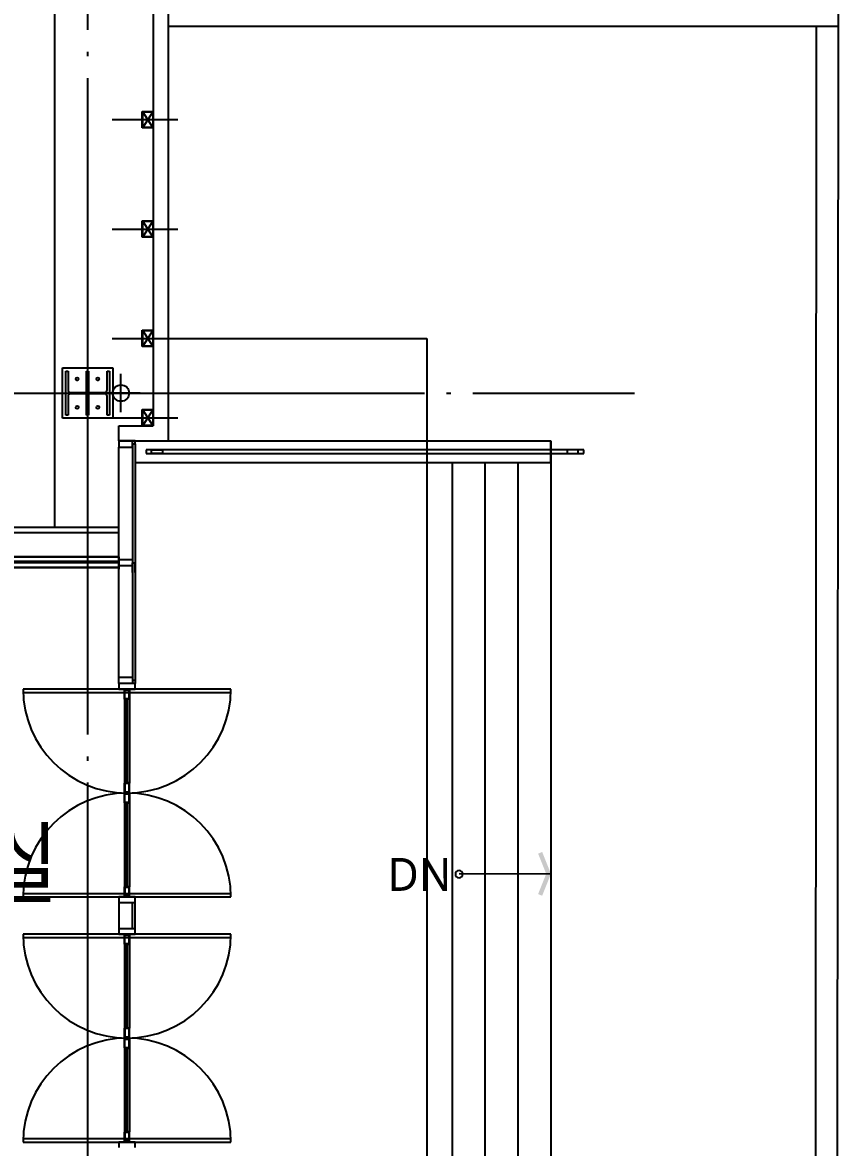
# Model space of a CAD drawing. Header units: millimetres. Extents: x -168200 to 672800, y -7409 to 118800.
# Drawn here: x 111905 to 119364, y 66005 to 76287 of the extents above; entities that cross this region are included whole.
import ezdxf
from ezdxf.enums import TextEntityAlignment as Align

# ---------------------------------------------------------------- set-up
doc = ezdxf.new("R2010")
doc.units = ezdxf.units.MM
doc.header["$LTSCALE"] = 200
doc.linetypes.add('CEN-GAUN', pattern=[32.2, 30, -1, 0.2, -1])
for name, color, linetype in [('1 BA', 9, 'Continuous'), ('1 CEN', 15, 'CEN-GAUN'), ('1 RM', 8, 'Continuous')]:
    doc.layers.add(name, color=color, linetype=linetype)
doc.styles.add('스타일1', font='malgun.ttf')

msp = doc.modelspace()

# ---------------------------------------------------------------- linework, layer by layer
at = {"layer": '1 BA'}
for p, q in [((113235, 86335), (113235, 72465)), ((113100, 86200), (113100, 72600)), ((112200, 71675), (112200, 85600)), ((119348.2, 56451), (119363.7, 76450)), ((119363.5, 76250), (113235, 76250)), ((119163.5, 76250), (113235, 76250)), ((113235, 76250), (113235, 72465)), ((119148.2, 56450.9), (119163.5, 76250)), ((119148.2, 56450.9), (119163.5, 76250)), ((113000, 75325), (113000, 75475)), ((113000, 75475), (113100, 75475)), ((113100, 75475), (113100, 75325)), ((112725, 75400), (113325, 75400)), ((113096, 75471), (113004, 75329)), ((113096, 75329), (113004, 75471)), ((113004, 75329), (113004, 75471)), ((113004, 75471), (113096, 75471)), ((113096, 75471), (113096, 75329)), ((113100, 75325), (113000, 75325)), ((113096, 75329), (113004, 75329)), ((113000, 74325), (113000, 74475)), ((113000, 74475), (113100, 74475)), ((113096, 74471), (113004, 74329)), ((113096, 74329), (113004, 74471)), ((113004, 74329), (113004, 74471)), ((113004, 74471), (113096, 74471)), ((113096, 74471), (113096, 74329)), ((113100, 74475), (113100, 74325)), ((112725, 74400), (113325, 74400)), ((113100, 74325), (113000, 74325)), ((113096, 74329), (113004, 74329)), ((113000, 73325), (113000, 73475)), ((113000, 73475), (113100, 73475)), ((113096, 73471), (113004, 73329)), ((113096, 73329), (113004, 73471)), ((113004, 73329), (113004, 73471)), ((113004, 73471), (113096, 73471)), ((113096, 73471), (113096, 73329)), ((113100, 73475), (113100, 73325)), ((112725, 73400), (113325, 73400)), ((113100, 73325), (113000, 73325)), ((113096, 73329), (113004, 73329)), ((112270, 72670), (112270, 73130)), ((112270, 73130), (112730, 73130)), ((112730, 73130), (112730, 72670)), ((112300, 73100), (112321, 73100)), ((112300, 72700), (112300, 73100)), ((112321, 73100), (112321, 72928.5)), ((112490.5, 72906.5), (112490.5, 73100)), ((112490.5, 73100), (112509.5, 73100)), ((112509.5, 73100), (112509.5, 72906.5)), ((112679, 72928.5), (112679, 73100)), ((112679, 73100), (112700, 73100)), ((112700, 73100), (112700, 72700)), ((112805, 72725), (112805, 73075)), ((112343, 72906.5), (112657, 72906.5)), ((112509.5, 72906.5), (112490.5, 72906.5)), ((112321, 72871.5), (112321, 72700)), ((112657, 72893.5), (112343, 72893.5)), ((112490.5, 72700), (112490.5, 72893.5)), ((112490.5, 72893.5), (112509.5, 72893.5)), ((112509.5, 72893.5), (112509.5, 72700)), ((112980, 72900), (112630, 72900)), ((112679, 72700), (112679, 72871.5)), ((112321, 72700), (112300, 72700)), ((112509.5, 72700), (112490.5, 72700)), ((112700, 72700), (112679, 72700)), ((113000, 72600), (113000, 72750)), ((113000, 72750), (113100, 72750)), ((113096, 72746), (113004, 72604)), ((113096, 72604), (113004, 72746)), ((113004, 72604), (113004, 72746)), ((113004, 72746), (113096, 72746)), ((113096, 72746), (113096, 72604)), ((113100, 72750), (113100, 72600)), ((112730, 72670), (112270, 72670)), ((112725, 72675), (113325, 72675)), ((112785, 72600), (113100, 72600)), ((112785, 72465), (112785, 72600)), ((112785, 72600), (113100, 72600)), ((112785, 72465), (112785, 72600)), ((113100, 72600), (113000, 72600)), ((113096, 72604), (113004, 72604)), ((112785, 72465), (113235, 72465)), ((112785, 72465), (112785, 72405)), ((112935, 72465), (112785, 72465)), ((112785, 70305), (112785, 72405)), ((112785, 72405), (112911, 72405)), ((112911, 72405), (112911, 72465)), ((112911, 72435), (112911, 70275)), ((112911, 72435), (112935, 72435)), ((112935, 72435), (112935, 72465)), ((112935, 72465), (116735, 72465)), ((112935, 72435), (112935, 70275)), ((113235, 72465), (116735, 72465)), ((116735, 72265), (116735, 72465)), ((116735, 72465), (116735, 64250)), ((116735, 72465), (116735, 57370)), ((117035, 72383), (113035, 72383)), ((113035, 72383), (113035, 72347)), ((113035, 72347), (117035, 72347)), ((113085, 72347), (113085, 72383)), ((113085, 72383), (113185, 72383)), ((113185, 72347), (113085, 72347)), ((113185, 72383), (113185, 72347)), ((116985, 72383), (116885, 72383)), ((116885, 72383), (116885, 72347)), ((116885, 72347), (116985, 72347)), ((116985, 72347), (116985, 72383)), ((117035, 72347), (117035, 72383)), ((112935, 72265), (116735, 72265)), ((115835, 64250), (115835, 72265)), ((116135, 64250), (116135, 72265)), ((116435, 64250), (116435, 72265)), ((91200, 71675), (112200, 71675)), ((91200, 71675), (112785, 71675)), ((91200, 71625), (112785, 71625)), ((109735, 71405), (112785, 71405)), ((112785, 71405), (109735, 71405)), ((112785, 71405), (112785, 71305)), ((112785, 71320), (112785, 71380)), ((112785, 71380), (112911, 71380)), ((112911, 71380), (112911, 71320)), ((109735, 71305), (112785, 71305)), ((112785, 71305), (109735, 71305)), ((112785, 71360), (111290, 71360)), ((112785, 71350), (111290, 71350)), ((112785, 71320), (112785, 71290)), ((112911, 71320), (112785, 71320)), ((112911, 71260), (112911, 71350)), ((112911, 71350), (112935, 71350)), ((112935, 71260), (112935, 71350)), ((112785, 70305), (112911, 70305)), ((112785, 70245), (112785, 70305)), ((112785, 70245), (112785, 70195)), ((112935, 70245), (112785, 70245)), ((112935, 70245), (112785, 70245)), ((112911, 70305), (112911, 70245)), ((112911, 70275), (112935, 70275)), ((112935, 70275), (112935, 70245)), ((112935, 70195), (112935, 70245)), ((113810, 70195), (111910, 70195)), ((111910, 70195), (111910, 70165)), ((111910, 70165), (113810, 70165)), ((112785, 70195), (112935, 70195)), ((112837.5, 70103.4), (112837.5, 70188.4)), ((112838.7, 70187.6), (112838.7, 70104.6)), ((112881.3, 70186.2), (112838.7, 70186.2)), ((112838.7, 70186.2), (112838.7, 70104.6)), ((112839.9, 70105.8), (112839.9, 70185)), ((112839.9, 70185), (112880.1, 70185)), ((112854.8, 70186.2), (112854.8, 70191.9)), ((112856, 70193.2), (112856, 70186.2)), ((112863.7, 70187.4), (112856.2, 70187.4)), ((112856.2, 70187.4), (112856.2, 70186.4)), ((112856.2, 70186.4), (112863.7, 70186.4)), ((112863.7, 70186.4), (112863.7, 70187.4)), ((112864, 70186.2), (112864, 70193.2)), ((112865.2, 70191.9), (112865.2, 70186.2)), ((112880.1, 70185), (112880.1, 70105.8)), ((112881.3, 70104.6), (112881.3, 70187.6)), ((112881.3, 70104.6), (112881.3, 70186.2)), ((112882.5, 70188.4), (112882.5, 70103.4)), ((113810, 70165), (113810, 70195)), ((112882.5, 70103.4), (112837.5, 70103.4)), ((112837.5, 70103.4), (112837.5, 69336.5)), ((112838.7, 70104.6), (112881.3, 70104.6)), ((112838.7, 70104.6), (112859.5, 70104.6)), ((112858.3, 70105.8), (112839.9, 70105.8)), ((112866, 70102.4), (112854, 70102.4)), ((112854, 69337.5), (112854, 70102.4)), ((112856, 69337.5), (112856, 70102.4)), ((112859.5, 70114.6), (112858.3, 70114.6)), ((112858.3, 70114.6), (112858.3, 70105.8)), ((112859.5, 70104.6), (112859.5, 70114.6)), ((112861.7, 70114.6), (112860.5, 70114.6)), ((112860.5, 70114.6), (112860.5, 70104.6)), ((112860.5, 70104.6), (112881.3, 70104.6)), ((112861.7, 70105.8), (112861.7, 70114.6)), ((112880.1, 70105.8), (112861.7, 70105.8)), ((112864, 69337.5), (112864, 70102.4)), ((112866, 69337.5), (112866, 70102.4)), ((112882.5, 70103.4), (112882.5, 69336.5)), ((112882.5, 69336.5), (112837.5, 69336.5)), ((112837.5, 69336.5), (112837.5, 69251.5)), ((112838.7, 69335.3), (112881.3, 69335.3)), ((112838.7, 69252.3), (112838.7, 69335.3)), ((112838.7, 69335.3), (112859.5, 69335.3)), ((112838.7, 69253.7), (112838.7, 69335.3)), ((112858.3, 69334.1), (112839.9, 69334.1)), ((112839.9, 69334.1), (112839.9, 69254.9)), ((112866, 69337.5), (112854, 69337.5)), ((112858.3, 69325.3), (112858.3, 69334.1)), ((112859.5, 69325.3), (112858.3, 69325.3)), ((112859.5, 69335.3), (112859.5, 69325.3)), ((112860.5, 69325.3), (112860.5, 69335.3)), ((112860.5, 69335.3), (112881.3, 69335.3)), ((112861.7, 69325.3), (112860.5, 69325.3)), ((112880.1, 69334.1), (112861.7, 69334.1)), ((112861.7, 69334.1), (112861.7, 69325.3)), ((112880.1, 69254.9), (112880.1, 69334.1)), ((112881.3, 69335.3), (112881.3, 69252.3)), ((112881.3, 69335.3), (112881.3, 69253.7)), ((112882.5, 69251.5), (112882.5, 69336.5)), ((112837.5, 69154.7), (112837.5, 69239.7)), ((112881.3, 69253.7), (112838.7, 69253.7)), ((112838.7, 69238.9), (112838.7, 69155.9)), ((112881.3, 69237.5), (112838.7, 69237.5)), ((112838.7, 69237.5), (112838.7, 69155.9)), ((112839.9, 69254.9), (112880.1, 69254.9)), ((112839.9, 69157.1), (112839.9, 69236.3)), ((112839.9, 69236.3), (112880.1, 69236.3)), ((112854.8, 69253.7), (112854.8, 69247.9)), ((112854.8, 69237.5), (112854.8, 69243.3)), ((112856, 69246.6), (112856, 69253.7)), ((112856, 69244.6), (112856, 69237.5)), ((112856.2, 69252.5), (112856.2, 69253.5)), ((112856.2, 69253.5), (112863.7, 69253.5)), ((112863.7, 69252.5), (112856.2, 69252.5)), ((112863.7, 69238.7), (112856.2, 69238.7)), ((112856.2, 69238.7), (112856.2, 69237.7)), ((112856.2, 69237.7), (112863.7, 69237.7)), ((112863.7, 69253.5), (112863.7, 69252.5)), ((112863.7, 69237.7), (112863.7, 69238.7)), ((112864, 69253.7), (112864, 69246.6)), ((112864, 69237.5), (112864, 69244.6)), ((112865.2, 69247.9), (112865.2, 69253.7)), ((112865.2, 69243.3), (112865.2, 69237.5)), ((112880.1, 69236.3), (112880.1, 69157.1)), ((112881.3, 69155.9), (112881.3, 69238.9)), ((112881.3, 69155.9), (112881.3, 69237.5)), ((112882.5, 69239.7), (112882.5, 69154.7)), ((112882.5, 69154.7), (112837.5, 69154.7)), ((112837.5, 69154.7), (112837.5, 68387.8)), ((112838.7, 69155.9), (112881.3, 69155.9)), ((112838.7, 69155.9), (112859.5, 69155.9)), ((112858.3, 69157.1), (112839.9, 69157.1)), ((112866, 69153.7), (112854, 69153.7)), ((112854, 68388.8), (112854, 69153.7)), ((112856, 68388.8), (112856, 69153.7)), ((112859.5, 69165.9), (112858.3, 69165.9)), ((112858.3, 69165.9), (112858.3, 69157.1)), ((112859.5, 69155.9), (112859.5, 69165.9)), ((112861.7, 69165.9), (112860.5, 69165.9)), ((112860.5, 69165.9), (112860.5, 69155.9)), ((112860.5, 69155.9), (112881.3, 69155.9)), ((112861.7, 69157.1), (112861.7, 69165.9)), ((112880.1, 69157.1), (112861.7, 69157.1)), ((112864, 68388.8), (112864, 69153.7)), ((112866, 68388.8), (112866, 69153.7)), ((112882.5, 69154.7), (112882.5, 68387.8)), ((115895, 68508.1), (116735, 68506)), ((112882.5, 68387.8), (112837.5, 68387.8)), ((112837.5, 68387.8), (112837.5, 68302.8)), ((112838.7, 68386.6), (112881.3, 68386.6)), ((112838.7, 68303.6), (112838.7, 68386.6)), ((112838.7, 68386.6), (112859.5, 68386.6)), ((112838.7, 68305), (112838.7, 68386.6)), ((112858.3, 68385.4), (112839.9, 68385.4)), ((112839.9, 68385.4), (112839.9, 68306.2)), ((112866, 68388.8), (112854, 68388.8)), ((112858.3, 68376.6), (112858.3, 68385.4)), ((112859.5, 68386.6), (112859.5, 68376.6)), ((112860.5, 68376.6), (112860.5, 68386.6)), ((112860.5, 68386.6), (112881.3, 68386.6)), ((112880.1, 68385.4), (112861.7, 68385.4)), ((112861.7, 68385.4), (112861.7, 68376.6)), ((112880.1, 68306.2), (112880.1, 68385.4)), ((112881.3, 68386.6), (112881.3, 68303.6)), ((112881.3, 68386.6), (112881.3, 68305)), ((112882.5, 68302.8), (112882.5, 68387.8)), ((113810, 68325), (111910, 68325)), ((111910, 68325), (111910, 68295)), ((111910, 68295), (113810, 68295)), ((112785, 68295), (112785, 68245)), ((112935, 68295), (112785, 68295)), ((112881.3, 68305), (112838.7, 68305)), ((112839.9, 68306.2), (112880.1, 68306.2)), ((112854.8, 68305), (112854.8, 68299.3)), ((112856, 68298), (112856, 68305)), ((112856.2, 68303.8), (112856.2, 68304.8)), ((112856.2, 68304.8), (112863.7, 68304.8)), ((112863.7, 68303.8), (112856.2, 68303.8)), ((112859.5, 68376.6), (112858.3, 68376.6)), ((112861.7, 68376.6), (112860.5, 68376.6)), ((112863.7, 68304.8), (112863.7, 68303.8)), ((112864, 68305), (112864, 68298)), ((112865.2, 68299.3), (112865.2, 68305)), ((112935, 68245), (112935, 68295)), ((113810, 68295), (113810, 68325)), ((112785, 68245), (112785, 68005)), ((112785, 68245), (112935, 68245)), ((112911, 68005), (112911, 68245)), ((112935, 68005), (112935, 68245)), ((112785, 68005), (112785, 67955)), ((112935, 68005), (112785, 68005)), ((112935, 67955), (112935, 68005)), ((113810, 67955), (111910, 67955)), ((111910, 67955), (111910, 67925)), ((111910, 67925), (113810, 67925)), ((112785, 67955), (112935, 67955)), ((112837.5, 67863.4), (112837.5, 67948.4)), ((112838.7, 67947.6), (112838.7, 67864.6)), ((112881.3, 67946.2), (112838.7, 67946.2)), ((112838.7, 67946.2), (112838.7, 67864.6)), ((112838.7, 67864.6), (112881.3, 67864.6)), ((112838.7, 67864.6), (112859.5, 67864.6)), ((112839.9, 67865.8), (112839.9, 67945)), ((112839.9, 67945), (112880.1, 67945)), ((112858.3, 67865.8), (112839.9, 67865.8)), ((112854.8, 67946.2), (112854.8, 67951.9)), ((112856, 67953.2), (112856, 67946.2)), ((112863.7, 67947.4), (112856.2, 67947.4)), ((112856.2, 67947.4), (112856.2, 67946.4)), ((112856.2, 67946.4), (112863.7, 67946.4)), ((112859.5, 67874.6), (112858.3, 67874.6)), ((112858.3, 67874.6), (112858.3, 67865.8)), ((112859.5, 67864.6), (112859.5, 67874.6)), ((112861.7, 67874.6), (112860.5, 67874.6)), ((112860.5, 67874.6), (112860.5, 67864.6)), ((112860.5, 67864.6), (112881.3, 67864.6)), ((112861.7, 67865.8), (112861.7, 67874.6)), ((112880.1, 67865.8), (112861.7, 67865.8)), ((112863.7, 67946.4), (112863.7, 67947.4)), ((112864, 67946.2), (112864, 67953.2)), ((112865.2, 67951.9), (112865.2, 67946.2)), ((112880.1, 67945), (112880.1, 67865.8)), ((112881.3, 67864.6), (112881.3, 67947.6)), ((112881.3, 67864.6), (112881.3, 67946.2)), ((112882.5, 67948.4), (112882.5, 67863.4)), ((113810, 67925), (113810, 67955)), ((112882.5, 67863.4), (112837.5, 67863.4)), ((112837.5, 67863.4), (112837.5, 67096.5)), ((112866, 67862.4), (112854, 67862.4)), ((112854, 67097.5), (112854, 67862.4)), ((112856, 67097.5), (112856, 67862.4)), ((112864, 67097.5), (112864, 67862.4)), ((112866, 67097.5), (112866, 67862.4)), ((112882.5, 67863.4), (112882.5, 67096.5)), ((112882.5, 67096.5), (112837.5, 67096.5)), ((112837.5, 67096.5), (112837.5, 67011.5)), ((112838.7, 67095.3), (112881.3, 67095.3)), ((112838.7, 67012.3), (112838.7, 67095.3)), ((112838.7, 67095.3), (112859.5, 67095.3)), ((112838.7, 67013.7), (112838.7, 67095.3)), ((112858.3, 67094.1), (112839.9, 67094.1)), ((112839.9, 67094.1), (112839.9, 67014.9)), ((112866, 67097.5), (112854, 67097.5)), ((112858.3, 67085.3), (112858.3, 67094.1)), ((112859.5, 67085.3), (112858.3, 67085.3)), ((112859.5, 67095.3), (112859.5, 67085.3)), ((112860.5, 67085.3), (112860.5, 67095.3)), ((112860.5, 67095.3), (112881.3, 67095.3)), ((112861.7, 67085.3), (112860.5, 67085.3)), ((112880.1, 67094.1), (112861.7, 67094.1)), ((112861.7, 67094.1), (112861.7, 67085.3)), ((112880.1, 67014.9), (112880.1, 67094.1)), ((112881.3, 67095.3), (112881.3, 67012.3)), ((112881.3, 67095.3), (112881.3, 67013.7)), ((112882.5, 67011.5), (112882.5, 67096.5)), ((112837.5, 66914.7), (112837.5, 66999.7)), ((112881.3, 67013.7), (112838.7, 67013.7)), ((112838.7, 66998.9), (112838.7, 66915.9)), ((112881.3, 66997.5), (112838.7, 66997.5)), ((112838.7, 66997.5), (112838.7, 66915.9)), ((112839.9, 67014.9), (112880.1, 67014.9)), ((112839.9, 66917.1), (112839.9, 66996.3)), ((112839.9, 66996.3), (112880.1, 66996.3)), ((112854.8, 67013.7), (112854.8, 67007.9)), ((112854.8, 66997.5), (112854.8, 67003.3)), ((112856, 67006.6), (112856, 67013.7)), ((112856, 67004.6), (112856, 66997.5)), ((112856.2, 67012.5), (112856.2, 67013.5)), ((112856.2, 67013.5), (112863.7, 67013.5)), ((112863.7, 67012.5), (112856.2, 67012.5)), ((112863.7, 66998.7), (112856.2, 66998.7)), ((112856.2, 66998.7), (112856.2, 66997.7)), ((112856.2, 66997.7), (112863.7, 66997.7)), ((112863.7, 67013.5), (112863.7, 67012.5)), ((112863.7, 66997.7), (112863.7, 66998.7)), ((112864, 67013.7), (112864, 67006.6)), ((112864, 66997.5), (112864, 67004.6)), ((112865.2, 67007.9), (112865.2, 67013.7)), ((112865.2, 67003.3), (112865.2, 66997.5)), ((112880.1, 66996.3), (112880.1, 66917.1)), ((112881.3, 66915.9), (112881.3, 66998.9)), ((112881.3, 66915.9), (112881.3, 66997.5)), ((112882.5, 66999.7), (112882.5, 66914.7)), ((112882.5, 66914.7), (112837.5, 66914.7)), ((112837.5, 66914.7), (112837.5, 66147.8)), ((112838.7, 66915.9), (112881.3, 66915.9)), ((112838.7, 66915.9), (112859.5, 66915.9)), ((112858.3, 66917.1), (112839.9, 66917.1)), ((112866, 66913.7), (112854, 66913.7)), ((112854, 66148.8), (112854, 66913.7)), ((112856, 66148.8), (112856, 66913.7)), ((112859.5, 66925.9), (112858.3, 66925.9)), ((112858.3, 66925.9), (112858.3, 66917.1)), ((112859.5, 66915.9), (112859.5, 66925.9)), ((112861.7, 66925.9), (112860.5, 66925.9)), ((112860.5, 66925.9), (112860.5, 66915.9)), ((112860.5, 66915.9), (112881.3, 66915.9)), ((112861.7, 66917.1), (112861.7, 66925.9)), ((112880.1, 66917.1), (112861.7, 66917.1)), ((112864, 66148.8), (112864, 66913.7)), ((112866, 66148.8), (112866, 66913.7)), ((112882.5, 66914.7), (112882.5, 66147.8)), ((112882.5, 66147.8), (112837.5, 66147.8)), ((112837.5, 66147.8), (112837.5, 66062.8)), ((112838.7, 66146.6), (112881.3, 66146.6)), ((112838.7, 66063.6), (112838.7, 66146.6)), ((112838.7, 66146.6), (112859.5, 66146.6)), ((112838.7, 66065), (112838.7, 66146.6)), ((112858.3, 66145.4), (112839.9, 66145.4)), ((112839.9, 66145.4), (112839.9, 66066.2)), ((112866, 66148.8), (112854, 66148.8)), ((112858.3, 66136.6), (112858.3, 66145.4)), ((112859.5, 66136.6), (112858.3, 66136.6)), ((112859.5, 66146.6), (112859.5, 66136.6)), ((112860.5, 66136.6), (112860.5, 66146.6)), ((112860.5, 66146.6), (112881.3, 66146.6)), ((112861.7, 66136.6), (112860.5, 66136.6)), ((112880.1, 66145.4), (112861.7, 66145.4)), ((112861.7, 66145.4), (112861.7, 66136.6)), ((112880.1, 66066.2), (112880.1, 66145.4)), ((112881.3, 66146.6), (112881.3, 66063.6)), ((112881.3, 66146.6), (112881.3, 66065)), ((112882.5, 66062.8), (112882.5, 66147.8)), ((113810, 66085), (111910, 66085)), ((111910, 66085), (111910, 66055)), ((111910, 66055), (113810, 66055)), ((112785, 66055), (112785, 66005)), ((112935, 66055), (112785, 66055)), ((112881.3, 66065), (112838.7, 66065)), ((112839.9, 66066.2), (112880.1, 66066.2)), ((112854.8, 66065), (112854.8, 66059.3)), ((112856, 66058), (112856, 66065)), ((112856.2, 66063.8), (112856.2, 66064.8)), ((112856.2, 66064.8), (112863.7, 66064.8)), ((112863.7, 66063.8), (112856.2, 66063.8)), ((112863.7, 66064.8), (112863.7, 66063.8)), ((112864, 66065), (112864, 66058)), ((112865.2, 66059.3), (112865.2, 66065)), ((112935, 66005), (112935, 66055)), ((113810, 66055), (113810, 66085))]:
    msp.add_line(p, q, dxfattribs=at)
at = {"layer": '1 BA', "ltscale": 2}
for p, q in [((113235, 73400), (115600, 73400)), ((115600, 73400), (115600, 63900))]:
    msp.add_line(p, q, dxfattribs=at)
at = {"layer": '1 BA', "linetype": 'Continuous'}
for p, q in [((112848.6, 70103.4), (112848.9, 70103.2)), ((112850.7, 70103.4), (112849.8, 70102.6)), ((112850.9, 70103.4), (112854, 70100.3)), ((112852.9, 70103.4), (112851.2, 70101.7)), ((112854, 70102.2), (112852.5, 70100.7)), ((112853.1, 70103.4), (112854.1, 70102.4)), ((112854, 70100), (112853.1, 70099.1)), ((112853.2, 70098.8), (112854, 70098)), ((112854, 70097.7), (112853.7, 70097.5)), ((112855.2, 70103.4), (112854.2, 70102.4)), ((112855.3, 70103.4), (112856.3, 70102.4)), ((112857.4, 70103.4), (112856.4, 70102.4)), ((112857.6, 70103.4), (112858.6, 70102.4)), ((112859.7, 70103.4), (112858.7, 70102.4)), ((112859.8, 70103.4), (112860, 70103.2)), ((112860, 70103.2), (112860.8, 70102.4)), ((112861.9, 70103.4), (112860.9, 70102.4)), ((112862.1, 70103.4), (112863.1, 70102.4)), ((112864.1, 70103.4), (112863.1, 70102.4)), ((112864.3, 70103.4), (112865.3, 70102.4)), ((112866.4, 70103.4), (112865.4, 70102.4)), ((112868.6, 70103.4), (112866, 70100.8)), ((112866, 70101.7), (112867.4, 70100.3)), ((112867.1, 70099.6), (112866, 70098.5)), ((112866, 70099.5), (112866.8, 70098.7)), ((112866, 70097.2), (112866.1, 70097.1)), ((112866.6, 70103.4), (112868.5, 70101.5)), ((112868.8, 70103.4), (112869.9, 70102.4)), ((112870.9, 70103.4), (112869.8, 70102.3)), ((112871.1, 70103.4), (112871.2, 70103.2)), ((112849.8, 69337.3), (112850.7, 69336.5)), ((112854, 69340.2), (112850.2, 69336.5)), ((112851.2, 69338.2), (112852.9, 69336.5)), ((112852.5, 69339.2), (112854, 69337.6)), ((112854, 69338), (112852.5, 69336.5)), ((112853.1, 69340.8), (112854, 69339.9)), ((112854, 69342.5), (112853.6, 69342.1)), ((112853.7, 69342.4), (112854, 69342.1)), ((112854.1, 69337.5), (112855.1, 69336.5)), ((112855.7, 69337.5), (112854.7, 69336.5)), ((112856.4, 69337.5), (112857.4, 69336.5)), ((112858, 69337.5), (112857, 69336.5)), ((112858.6, 69337.5), (112859.6, 69336.5)), ((112860, 69337.3), (112859.2, 69336.5)), ((112860.2, 69337.5), (112860, 69337.3)), ((112860.9, 69337.5), (112861.9, 69336.5)), ((112862.5, 69337.5), (112861.5, 69336.5)), ((112863.1, 69337.5), (112864.1, 69336.5)), ((112864.7, 69337.5), (112863.7, 69336.5)), ((112865.4, 69337.5), (112866.4, 69336.5)), ((112866.6, 69341.6), (112866, 69341)), ((112866, 69341.3), (112867.1, 69340.2)), ((112867.2, 69340), (112866, 69338.8)), ((112866, 69339.1), (112868.6, 69336.5)), ((112868.1, 69338.6), (112866, 69336.5)), ((112869.5, 69337.8), (112868.2, 69336.5)), ((112869.8, 69337.6), (112870.9, 69336.5)), ((112870.9, 69336.9), (112870.5, 69336.5)), ((112848.6, 69154.7), (112848.9, 69154.5)), ((112850.7, 69154.7), (112849.8, 69153.9)), ((112850.9, 69154.7), (112854, 69151.6)), ((112852.9, 69154.7), (112851.2, 69153)), ((112854, 69153.5), (112852.5, 69152)), ((112853.1, 69154.7), (112854.1, 69153.7)), ((112854, 69151.3), (112853.1, 69150.4)), ((112853.2, 69150.1), (112854, 69149.3)), ((112854, 69149.1), (112853.7, 69148.8)), ((112855.2, 69154.7), (112854.2, 69153.7)), ((112855.3, 69154.7), (112856.3, 69153.7)), ((112857.4, 69154.7), (112856.4, 69153.7)), ((112857.6, 69154.7), (112858.6, 69153.7)), ((112859.7, 69154.7), (112858.7, 69153.7)), ((112859.8, 69154.7), (112860, 69154.6)), ((112860, 69154.6), (112860.8, 69153.7)), ((112861.9, 69154.7), (112860.9, 69153.7)), ((112862.1, 69154.7), (112863.1, 69153.7)), ((112864.1, 69154.7), (112863.1, 69153.7)), ((112864.3, 69154.7), (112865.3, 69153.7)), ((112866.4, 69154.7), (112865.4, 69153.7)), ((112868.6, 69154.7), (112866, 69152.1)), ((112866, 69153), (112867.4, 69151.7)), ((112867.1, 69151), (112866, 69149.8)), ((112866, 69150.8), (112866.8, 69150)), ((112866, 69148.6), (112866.1, 69148.4)), ((112866.6, 69154.7), (112868.5, 69152.8)), ((112868.8, 69154.7), (112869.9, 69153.7)), ((112870.9, 69154.7), (112869.8, 69153.7)), ((112871.1, 69154.7), (112871.2, 69154.5)), ((112849.8, 68388.6), (112850.7, 68387.8)), ((112854, 68391.6), (112850.2, 68387.8)), ((112851.2, 68389.5), (112852.9, 68387.8)), ((112852.5, 68390.5), (112854, 68388.9)), ((112854, 68389.3), (112852.5, 68387.8)), ((112853.1, 68392.1), (112854, 68391.2)), ((112854, 68393.8), (112853.6, 68393.4)), ((112853.7, 68393.7), (112854, 68393.4)), ((112854.1, 68388.8), (112855.1, 68387.8)), ((112855.7, 68388.8), (112854.7, 68387.8)), ((112856.4, 68388.8), (112857.4, 68387.8)), ((112858, 68388.8), (112857, 68387.8)), ((112858.6, 68388.8), (112859.6, 68387.8)), ((112860, 68388.6), (112859.2, 68387.8)), ((112860.2, 68388.8), (112860, 68388.6)), ((112860.9, 68388.8), (112861.9, 68387.8)), ((112862.5, 68388.8), (112861.5, 68387.8)), ((112863.1, 68388.8), (112864.1, 68387.8)), ((112864.7, 68388.8), (112863.7, 68387.8)), ((112865.4, 68388.8), (112866.4, 68387.8)), ((112866.6, 68392.9), (112866, 68392.3)), ((112866, 68392.7), (112867.1, 68391.5)), ((112867.2, 68391.3), (112866, 68390.1)), ((112866, 68390.4), (112868.6, 68387.8)), ((112868.1, 68389.9), (112866, 68387.8)), ((112869.5, 68389.1), (112868.2, 68387.8)), ((112869.8, 68388.9), (112870.9, 68387.8)), ((112870.9, 68388.2), (112870.5, 68387.8)), ((112848.6, 67863.4), (112848.9, 67863.2)), ((112850.7, 67863.4), (112849.8, 67862.6)), ((112850.9, 67863.4), (112854, 67860.3)), ((112852.9, 67863.4), (112851.2, 67861.7)), ((112854, 67862.2), (112852.5, 67860.7)), ((112853.1, 67863.4), (112854.1, 67862.4)), ((112854, 67860), (112853.1, 67859.1)), ((112853.2, 67858.8), (112854, 67858)), ((112854, 67857.7), (112853.7, 67857.5)), ((112855.2, 67863.4), (112854.2, 67862.4)), ((112855.3, 67863.4), (112856.3, 67862.4)), ((112857.4, 67863.4), (112856.4, 67862.4)), ((112857.6, 67863.4), (112858.6, 67862.4)), ((112859.7, 67863.4), (112858.7, 67862.4)), ((112859.8, 67863.4), (112860, 67863.2)), ((112860, 67863.2), (112860.8, 67862.4)), ((112861.9, 67863.4), (112860.9, 67862.4)), ((112862.1, 67863.4), (112863.1, 67862.4)), ((112864.1, 67863.4), (112863.1, 67862.4)), ((112864.3, 67863.4), (112865.3, 67862.4)), ((112866.4, 67863.4), (112865.4, 67862.4)), ((112868.6, 67863.4), (112866, 67860.8)), ((112866, 67861.7), (112867.4, 67860.3)), ((112867.1, 67859.6), (112866, 67858.5)), ((112866, 67859.5), (112866.8, 67858.7)), ((112866, 67857.2), (112866.1, 67857.1)), ((112866.6, 67863.4), (112868.5, 67861.5)), ((112868.8, 67863.4), (112869.9, 67862.4)), ((112870.9, 67863.4), (112869.8, 67862.3)), ((112871.1, 67863.4), (112871.2, 67863.2)), ((112849.8, 67097.3), (112850.7, 67096.5)), ((112854, 67100.2), (112850.2, 67096.5)), ((112851.2, 67098.2), (112852.9, 67096.5)), ((112852.5, 67099.2), (112854, 67097.6)), ((112854, 67098), (112852.5, 67096.5)), ((112853.1, 67100.8), (112854, 67099.9)), ((112854, 67102.5), (112853.6, 67102.1)), ((112853.7, 67102.4), (112854, 67102.1)), ((112854.1, 67097.5), (112855.1, 67096.5)), ((112855.7, 67097.5), (112854.7, 67096.5)), ((112856.4, 67097.5), (112857.4, 67096.5)), ((112858, 67097.5), (112857, 67096.5)), ((112858.6, 67097.5), (112859.6, 67096.5)), ((112860, 67097.3), (112859.2, 67096.5)), ((112860.2, 67097.5), (112860, 67097.3)), ((112860.9, 67097.5), (112861.9, 67096.5)), ((112862.5, 67097.5), (112861.5, 67096.5)), ((112863.1, 67097.5), (112864.1, 67096.5)), ((112864.7, 67097.5), (112863.7, 67096.5)), ((112865.4, 67097.5), (112866.4, 67096.5)), ((112866.6, 67101.6), (112866, 67101)), ((112866, 67101.3), (112867.1, 67100.2)), ((112867.2, 67100), (112866, 67098.8)), ((112866, 67099.1), (112868.6, 67096.5)), ((112868.1, 67098.6), (112866, 67096.5)), ((112869.5, 67097.8), (112868.2, 67096.5)), ((112869.8, 67097.6), (112870.9, 67096.5)), ((112870.9, 67096.9), (112870.5, 67096.5)), ((112848.6, 66914.7), (112848.9, 66914.5)), ((112850.7, 66914.7), (112849.8, 66913.9)), ((112850.9, 66914.7), (112854, 66911.6)), ((112852.9, 66914.7), (112851.2, 66913)), ((112854, 66913.5), (112852.5, 66912)), ((112853.1, 66914.7), (112854.1, 66913.7)), ((112854, 66911.3), (112853.1, 66910.4)), ((112853.2, 66910.1), (112854, 66909.3)), ((112854, 66909.1), (112853.7, 66908.8)), ((112855.2, 66914.7), (112854.2, 66913.7)), ((112855.3, 66914.7), (112856.3, 66913.7)), ((112857.4, 66914.7), (112856.4, 66913.7)), ((112857.6, 66914.7), (112858.6, 66913.7)), ((112859.7, 66914.7), (112858.7, 66913.7)), ((112859.8, 66914.7), (112860, 66914.6)), ((112860, 66914.6), (112860.8, 66913.7)), ((112861.9, 66914.7), (112860.9, 66913.7)), ((112862.1, 66914.7), (112863.1, 66913.7)), ((112864.1, 66914.7), (112863.1, 66913.7)), ((112864.3, 66914.7), (112865.3, 66913.7)), ((112866.4, 66914.7), (112865.4, 66913.7)), ((112868.6, 66914.7), (112866, 66912.1)), ((112866, 66913), (112867.4, 66911.7)), ((112867.1, 66911), (112866, 66909.8)), ((112866, 66910.8), (112866.8, 66910)), ((112866, 66908.6), (112866.1, 66908.4)), ((112866.6, 66914.7), (112868.5, 66912.8)), ((112868.8, 66914.7), (112869.9, 66913.7)), ((112870.9, 66914.7), (112869.8, 66913.7)), ((112871.1, 66914.7), (112871.2, 66914.5)), ((112849.8, 66148.6), (112850.7, 66147.8)), ((112854, 66151.6), (112850.2, 66147.8)), ((112851.2, 66149.5), (112852.9, 66147.8)), ((112852.5, 66150.5), (112854, 66148.9)), ((112854, 66149.3), (112852.5, 66147.8)), ((112853.1, 66152.1), (112854, 66151.2)), ((112854, 66153.8), (112853.6, 66153.4)), ((112853.7, 66153.7), (112854, 66153.4)), ((112854.1, 66148.8), (112855.1, 66147.8)), ((112855.7, 66148.8), (112854.7, 66147.8)), ((112856.4, 66148.8), (112857.4, 66147.8)), ((112858, 66148.8), (112857, 66147.8)), ((112858.6, 66148.8), (112859.6, 66147.8)), ((112860, 66148.6), (112859.2, 66147.8)), ((112860.2, 66148.8), (112860, 66148.6)), ((112860.9, 66148.8), (112861.9, 66147.8)), ((112862.5, 66148.8), (112861.5, 66147.8)), ((112863.1, 66148.8), (112864.1, 66147.8)), ((112864.7, 66148.8), (112863.7, 66147.8)), ((112865.4, 66148.8), (112866.4, 66147.8)), ((112866.6, 66152.9), (112866, 66152.3)), ((112866, 66152.7), (112867.1, 66151.5)), ((112867.2, 66151.3), (112866, 66150.1)), ((112866, 66150.4), (112868.6, 66147.8)), ((112868.1, 66149.9), (112866, 66147.8)), ((112869.5, 66149.1), (112868.2, 66147.8)), ((112869.8, 66148.9), (112870.9, 66147.8)), ((112870.9, 66148.2), (112870.5, 66147.8))]:
    msp.add_line(p, q, dxfattribs=at)
at = {"layer": '1 BA'}
for centre, radius in [((112405.8, 73030), 13.5), ((112594.3, 73030), 13.5), ((112805, 72900), 75), ((112405.8, 72770), 13.5), ((112594.3, 72770), 13.5)]:
    msp.add_circle(centre, radius, dxfattribs=at)
for centre, radius, start, end in [((112343, 72928.5), 22, 180, 270), ((112657, 72928.5), 22, 270, 0), ((112343, 72871.5), 22, 90, 180), ((112657, 72871.5), 22, 0, 90), ((112860, 70195), 950, 180, 0), ((112860, 70140.3), 53.1, 94.31812, 115.05762), ((112860, 70140.3), 51.9, 95.74749, 114.21784), ((112821.6, 70186.7), 35.4, 1.13956, 13.4283), ((112821.6, 70186.7), 35.9, 1.12531, 13.4073), ((112811.8, 70186.6), 46.2, 0.98078, 11.86845), ((112811.8, 70186.6), 46.7, 0.97028, 11.86845), ((112811.8, 70186.6), 47.2, 0.96, 11.86845), ((112811.8, 70186.6), 47.7, 0.95016, 11.84695), ((112811.9, 70186.6), 48.1, 0.94132, 11.74818), ((112908.1, 70186.6), 48.1, 168.25182, 179.05868), ((112908.2, 70186.6), 47.7, 168.15305, 179.04984), ((112908.2, 70186.6), 47.2, 168.13155, 179.04), ((112908.2, 70186.6), 46.7, 168.13155, 179.02972), ((112908.2, 70186.6), 46.2, 168.13155, 179.01922), ((112898.4, 70186.7), 35.9, 166.5927, 178.87469), ((112898.4, 70186.7), 35.4, 166.5717, 178.86044), ((112860, 70140.3), 53.1, 64.94238, 85.68188), ((112860, 70140.3), 51.9, 65.78216, 84.25251), ((112846.9, 70096.4), 7.15, 2.15711, 77.09053), ((112873.1, 70096.4), 7.15, 102.90947, 177.84289), ((112846.9, 69343.5), 7.15, 282.90947, 357.84289), ((112873.1, 69343.5), 7.15, 182.15711, 257.09053), ((112860, 68295), 950, 0, 180), ((112860, 69299.6), 53.1, 244.94238, 265.68188), ((112860, 69191.6), 53.1, 94.31812, 115.05762), ((112860, 69299.6), 51.9, 245.78216, 264.25251), ((112860, 69191.6), 51.9, 95.74749, 114.21784), ((112821.6, 69253.2), 35.4, 346.5717, 358.86044), ((112821.6, 69238), 35.4, 1.13956, 13.4283), ((112821.6, 69253.2), 35.9, 346.5927, 358.87469), ((112821.6, 69238), 35.9, 1.12531, 13.4073), ((112811.8, 69253.3), 46.2, 348.13155, 359.01922), ((112811.8, 69237.9), 46.2, 0.98078, 11.86845), ((112811.8, 69253.3), 46.7, 348.13155, 359.02972), ((112811.8, 69237.9), 46.7, 0.97028, 11.86845), ((112811.8, 69253.3), 47.2, 348.13155, 359.04), ((112811.8, 69237.9), 47.2, 0.96, 11.86845), ((112811.8, 69253.3), 47.7, 348.15305, 359.04984), ((112811.8, 69237.9), 47.7, 0.95016, 11.84695), ((112811.9, 69253.3), 48.1, 348.25182, 359.05868), ((112811.9, 69237.9), 48.1, 0.94132, 11.74818), ((112908.1, 69253.3), 48.1, 180.94132, 191.74818), ((112908.1, 69237.9), 48.1, 168.25182, 179.05868), ((112908.2, 69253.3), 47.7, 180.95016, 191.84695), ((112908.2, 69237.9), 47.7, 168.15305, 179.04984), ((112908.2, 69253.3), 47.2, 180.96, 191.86845), ((112908.2, 69237.9), 47.2, 168.13155, 179.04), ((112908.2, 69253.3), 46.7, 180.97028, 191.86845), ((112908.2, 69237.9), 46.7, 168.13155, 179.02972), ((112908.2, 69253.3), 46.2, 180.98078, 191.86845), ((112908.2, 69237.9), 46.2, 168.13155, 179.01922), ((112898.4, 69253.2), 35.9, 181.12531, 193.4073), ((112898.4, 69238), 35.9, 166.5927, 178.87469), ((112898.4, 69253.2), 35.4, 181.13956, 193.4283), ((112898.4, 69238), 35.4, 166.5717, 178.86044), ((112860, 69299.6), 53.1, 274.31812, 295.05762), ((112860, 69191.6), 53.1, 64.94238, 85.68188), ((112860, 69299.6), 51.9, 275.74749, 294.21784), ((112860, 69191.6), 51.9, 65.78216, 84.25251), ((112846.9, 69147.7), 7.15, 2.15711, 77.09053), ((112873.1, 69147.7), 7.15, 102.90947, 177.84289), ((115895, 68503.9), 33.3, 90, 270), ((115895, 68503.9), 33.3, 270, 90), ((112846.9, 68394.8), 7.15, 282.90947, 357.84289), ((112873.1, 68394.8), 7.15, 182.15711, 257.09053), ((112860, 68350.9), 53.1, 244.94238, 265.68188), ((112860, 68350.9), 51.9, 245.78216, 264.25251), ((112821.6, 68304.5), 35.4, 346.5717, 358.86044), ((112821.6, 68304.5), 35.9, 346.5927, 358.87469), ((112811.8, 68304.6), 46.2, 348.13155, 359.01922), ((112811.8, 68304.6), 46.7, 348.13155, 359.02972), ((112811.8, 68304.6), 47.2, 348.13155, 359.04), ((112811.8, 68304.6), 47.7, 348.15305, 359.04984), ((112811.9, 68304.6), 48.1, 348.25182, 359.05868), ((112908.1, 68304.6), 48.1, 180.94132, 191.74818), ((112908.2, 68304.6), 47.7, 180.95016, 191.84695), ((112908.2, 68304.6), 47.2, 180.96, 191.86845), ((112908.2, 68304.6), 46.7, 180.97028, 191.86845), ((112908.2, 68304.6), 46.2, 180.98078, 191.86845), ((112898.4, 68304.5), 35.9, 181.12531, 193.4073), ((112898.4, 68304.5), 35.4, 181.13956, 193.4283), ((112860, 68350.9), 53.1, 274.31812, 295.05762), ((112860, 68350.9), 51.9, 275.74749, 294.21784), ((112860, 67955), 950, 180, 0), ((112860, 67900.3), 53.1, 94.31812, 115.05762), ((112860, 67900.3), 51.9, 95.74749, 114.21784), ((112821.6, 67946.7), 35.4, 1.13956, 13.4283), ((112821.6, 67946.7), 35.9, 1.12531, 13.4073), ((112811.8, 67946.6), 46.2, 0.98078, 11.86845), ((112811.8, 67946.6), 46.7, 0.97028, 11.86845), ((112811.8, 67946.6), 47.2, 0.96, 11.86845), ((112811.8, 67946.6), 47.7, 0.95016, 11.84695), ((112811.9, 67946.6), 48.1, 0.94132, 11.74818), ((112908.1, 67946.6), 48.1, 168.25182, 179.05868), ((112908.2, 67946.6), 47.7, 168.15305, 179.04984), ((112908.2, 67946.6), 47.2, 168.13155, 179.04), ((112908.2, 67946.6), 46.7, 168.13155, 179.02972), ((112908.2, 67946.6), 46.2, 168.13155, 179.01922), ((112898.4, 67946.7), 35.9, 166.5927, 178.87469), ((112898.4, 67946.7), 35.4, 166.5717, 178.86044), ((112860, 67900.3), 53.1, 64.94238, 85.68188), ((112860, 67900.3), 51.9, 65.78216, 84.25251), ((112846.9, 67856.4), 7.15, 2.15711, 77.09053), ((112873.1, 67856.4), 7.15, 102.90947, 177.84289), ((112846.9, 67103.4), 7.15, 282.90947, 357.84289), ((112873.1, 67103.4), 7.15, 182.15711, 257.09053), ((112860, 66055), 950, 0, 180), ((112860, 67059.6), 53.1, 244.94238, 265.68188), ((112860, 66951.6), 53.1, 94.31812, 115.05762), ((112860, 67059.6), 51.9, 245.78216, 264.25251), ((112860, 66951.6), 51.9, 95.74749, 114.21784), ((112821.6, 67013.2), 35.4, 346.5717, 358.86044), ((112821.6, 66998), 35.4, 1.13956, 13.4283), ((112821.6, 67013.2), 35.9, 346.5927, 358.87469), ((112821.6, 66998), 35.9, 1.12531, 13.4073), ((112811.8, 67013.3), 46.2, 348.13155, 359.01922), ((112811.8, 66997.9), 46.2, 0.98078, 11.86845), ((112811.8, 67013.3), 46.7, 348.13155, 359.02972), ((112811.8, 66997.9), 46.7, 0.97028, 11.86845), ((112811.8, 67013.3), 47.2, 348.13155, 359.04), ((112811.8, 66997.9), 47.2, 0.96, 11.86845), ((112811.8, 67013.3), 47.7, 348.15305, 359.04984), ((112811.8, 66997.9), 47.7, 0.95016, 11.84695), ((112811.9, 67013.3), 48.1, 348.25182, 359.05868), ((112811.9, 66997.9), 48.1, 0.94132, 11.74818), ((112908.1, 67013.3), 48.1, 180.94132, 191.74818), ((112908.1, 66997.9), 48.1, 168.25182, 179.05868), ((112908.2, 67013.3), 47.7, 180.95016, 191.84695), ((112908.2, 66997.9), 47.7, 168.15305, 179.04984), ((112908.2, 67013.3), 47.2, 180.96, 191.86845), ((112908.2, 66997.9), 47.2, 168.13155, 179.04), ((112908.2, 67013.3), 46.7, 180.97028, 191.86845), ((112908.2, 66997.9), 46.7, 168.13155, 179.02972), ((112908.2, 67013.3), 46.2, 180.98078, 191.86845), ((112908.2, 66997.9), 46.2, 168.13155, 179.01922), ((112898.4, 67013.2), 35.9, 181.12531, 193.4073), ((112898.4, 66998), 35.9, 166.5927, 178.87469), ((112898.4, 67013.2), 35.4, 181.13956, 193.4283), ((112898.4, 66998), 35.4, 166.5717, 178.86044), ((112860, 67059.6), 53.1, 274.31812, 295.05762), ((112860, 66951.6), 53.1, 64.94238, 85.68188), ((112860, 67059.6), 51.9, 275.74749, 294.21784), ((112860, 66951.6), 51.9, 65.78216, 84.25251), ((112846.9, 66907.7), 7.15, 2.15711, 77.09053), ((112873.1, 66907.7), 7.15, 102.90947, 177.84289), ((112846.9, 66154.8), 7.15, 282.90947, 357.84289), ((112873.1, 66154.8), 7.15, 182.15711, 257.09053), ((112860, 66110.9), 53.1, 244.94238, 265.68188), ((112860, 66110.9), 51.9, 245.78216, 264.25251), ((112821.6, 66064.5), 35.4, 346.5717, 358.86044), ((112821.6, 66064.5), 35.9, 346.5927, 358.87469), ((112811.8, 66064.6), 46.2, 348.13155, 359.01922), ((112811.8, 66064.6), 46.7, 348.13155, 359.02972), ((112811.8, 66064.6), 47.2, 348.13155, 359.04), ((112811.8, 66064.6), 47.7, 348.15305, 359.04984), ((112811.9, 66064.6), 48.1, 348.25182, 359.05868), ((112908.1, 66064.6), 48.1, 180.94132, 191.74818), ((112908.2, 66064.6), 47.7, 180.95016, 191.84695), ((112908.2, 66064.6), 47.2, 180.96, 191.86845), ((112908.2, 66064.6), 46.7, 180.97028, 191.86845), ((112908.2, 66064.6), 46.2, 180.98078, 191.86845), ((112898.4, 66064.5), 35.9, 181.12531, 193.4073), ((112898.4, 66064.5), 35.4, 181.13956, 193.4283), ((112860, 66110.9), 53.1, 274.31812, 295.05762), ((112860, 66110.9), 51.9, 275.74749, 294.21784)]:
    msp.add_arc(centre, radius, start, end, dxfattribs=at)
for points in [[(116655, 68706), (116617.9, 68691.1), (116735, 68506), (116691.9, 68506)], [(116735, 68506), (116691.9, 68506), (116655, 68306), (116617.9, 68320.9)]]:
    msp.add_solid(points, dxfattribs=at)
at = {"layer": '1 CEN'}
for p, q in [((112500, 95100), (112500, 32900)), ((112500, 95100), (112500, 32900)), ((32300, 72900), (117500, 72900)), ((32300, 72900), (117500, 72900))]:
    msp.add_line(p, q, dxfattribs=at)

# ---------------------------------------------------------------- texts
at = {"layer": '1 BA', "style": '스타일1'}
msp.add_text('DN', height=300, dxfattribs=at).set_placement((115532.6, 68350.5), align=Align.CENTER)
at = {"layer": '1 RM', "style": '스타일1', "width": 0.9}
msp.add_text('방풍실', height=600, dxfattribs=at).set_placement((111216.3, 68610.3), align=Align.MIDDLE)

doc.saveas('drawing.dxf')
